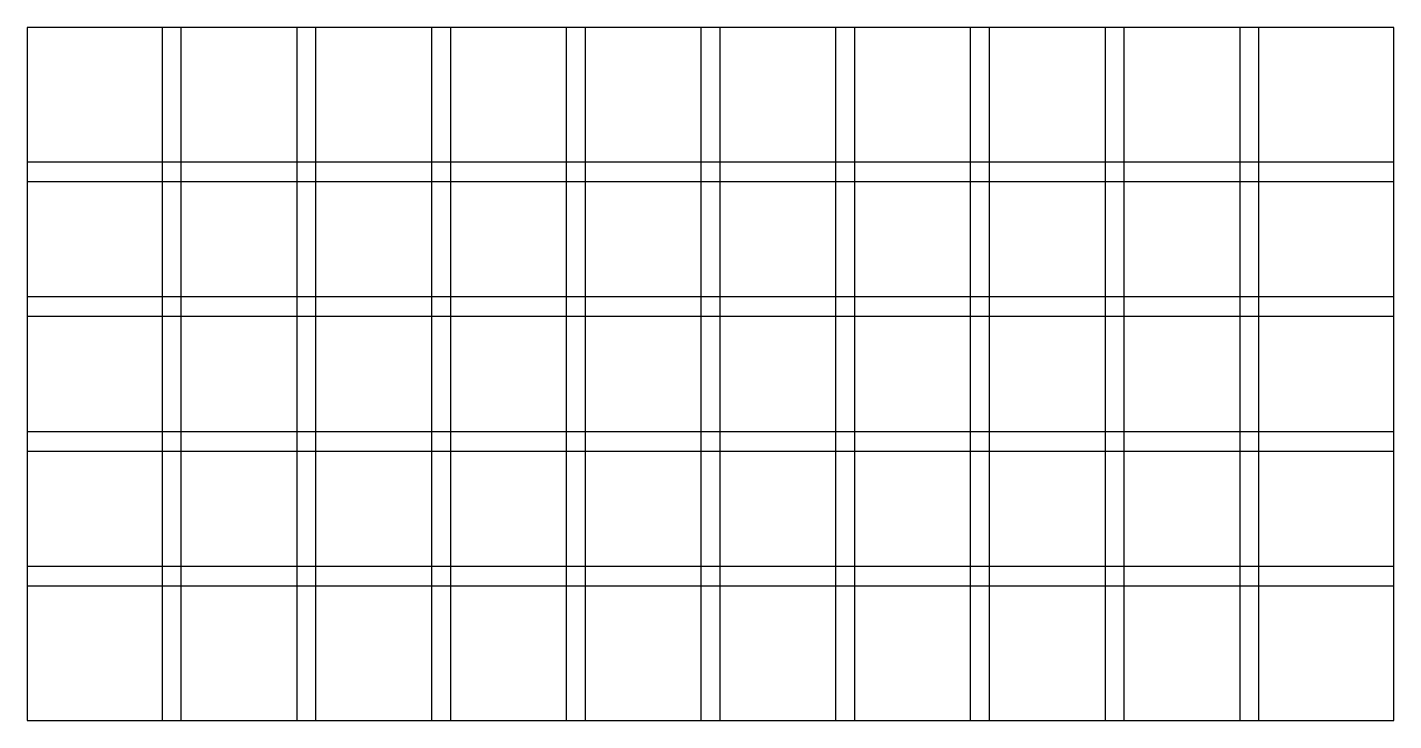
# Model space of a CAD drawing. Header units: metres. Extents: x -5 to 410015, y 0 to 4495015.
# Drawn here: x 200 to 271, y 0 to 36 of the extents above; entities outside this region: 2.
import ezdxf

# ---------------------------------------------------------------- set-up
doc = ezdxf.new("R2010")
doc.units = ezdxf.units.M
doc.layers.add('MANY', color=6, linetype='Continuous')
doc.layers.add('SURVEY', color=5, linetype='Continuous')

msp = doc.modelspace()

# ---------------------------------------------------------------- linework, layer by layer
at = {"layer": 'MANY'}
for points in [[(200, 28), (208, 28), (208, 36), (200, 36)], [(207, 28), (215, 28), (215, 36), (207, 36)], [(214, 28), (222, 28), (222, 36), (214, 36)], [(221, 28), (229, 28), (229, 36), (221, 36)], [(228, 28), (236, 28), (236, 36), (228, 36)], [(235, 28), (243, 28), (243, 36), (235, 36)], [(242, 28), (250, 28), (250, 36), (242, 36)], [(249, 28), (257, 28), (257, 36), (249, 36)], [(256, 28), (264, 28), (264, 36), (256, 36)], [(263, 28), (271, 28), (271, 36), (263, 36)], [(200, 21), (208, 21), (208, 29), (200, 29)], [(207, 21), (215, 21), (215, 29), (207, 29)], [(214, 21), (222, 21), (222, 29), (214, 29)], [(221, 21), (229, 21), (229, 29), (221, 29)], [(228, 21), (236, 21), (236, 29), (228, 29)], [(235, 21), (243, 21), (243, 29), (235, 29)], [(242, 21), (250, 21), (250, 29), (242, 29)], [(249, 21), (257, 21), (257, 29), (249, 29)], [(256, 21), (264, 21), (264, 29), (256, 29)], [(263, 21), (271, 21), (271, 29), (263, 29)], [(200, 14), (208, 14), (208, 22), (200, 22)], [(207, 14), (215, 14), (215, 22), (207, 22)], [(214, 14), (222, 14), (222, 22), (214, 22)], [(221, 14), (229, 14), (229, 22), (221, 22)], [(228, 14), (236, 14), (236, 22), (228, 22)], [(235, 14), (243, 14), (243, 22), (235, 22)], [(242, 14), (250, 14), (250, 22), (242, 22)], [(249, 14), (257, 14), (257, 22), (249, 22)], [(256, 14), (264, 14), (264, 22), (256, 22)], [(263, 14), (271, 14), (271, 22), (263, 22)], [(200, 7), (208, 7), (208, 15), (200, 15)], [(207, 7), (215, 7), (215, 15), (207, 15)], [(214, 7), (222, 7), (222, 15), (214, 15)], [(221, 7), (229, 7), (229, 15), (221, 15)], [(228, 7), (236, 7), (236, 15), (228, 15)], [(235, 7), (243, 7), (243, 15), (235, 15)], [(242, 7), (250, 7), (250, 15), (242, 15)], [(249, 7), (257, 7), (257, 15), (249, 15)], [(256, 7), (264, 7), (264, 15), (256, 15)], [(263, 7), (271, 7), (271, 15), (263, 15)], [(200, 0), (208, 0), (208, 8), (200, 8)], [(207, 0), (215, 0), (215, 8), (207, 8)], [(214, 0), (222, 0), (222, 8), (214, 8)], [(221, 0), (229, 0), (229, 8), (221, 8)], [(228, 0), (236, 0), (236, 8), (228, 8)], [(235, 0), (243, 0), (243, 8), (235, 8)], [(242, 0), (250, 0), (250, 8), (242, 8)], [(249, 0), (257, 0), (257, 8), (249, 8)], [(256, 0), (264, 0), (264, 8), (256, 8)], [(263, 0), (271, 0), (271, 8), (263, 8)]]:
    msp.add_lwpolyline(points, close=True, dxfattribs=at)
at = {"layer": 'SURVEY'}
for points in [[(410000, 4495000), (410010, 4495000), (410010, 4495015), (410000, 4495015)], [(410005, 4495005), (410015, 4495005), (410015, 4495015), (410005, 4495015)]]:
    msp.add_lwpolyline(points, close=True, dxfattribs=at)

doc.saveas('drawing.dxf')
